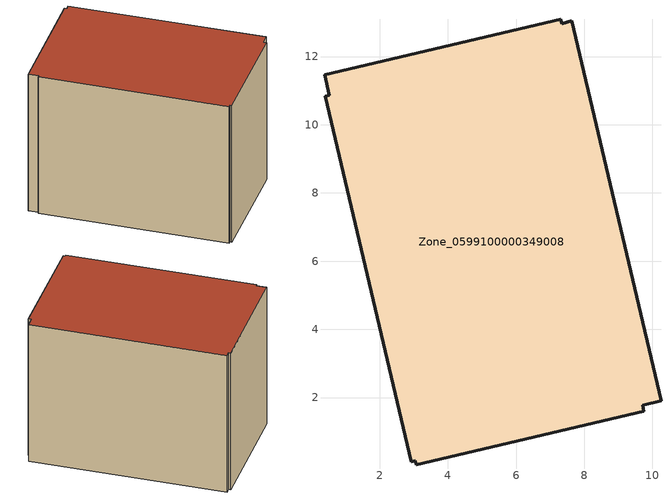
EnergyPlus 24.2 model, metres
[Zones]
Zone_0599100000349008
 floor ground (C_G): 7.63,13.05 10.25,1.9 9.71,1.77 9.75,1.6 3.08,0.03 3.05,0.14 2.93,0.12 0.41,10.83 0.52,10.86 0.38,11.46 7.32,13.09 7.34,12.96 z0
 wall outside (C_F): 7.34,12.96 7.32,13.09 0.38,11.46 0.52,10.86 0.41,10.83 2.93,0.12 3.05,0.14 3.08,0.03 9.75,1.6 9.71,1.77 10.25,1.9 7.63,13.05 7.34,12.96 z0:8.93
 roof outside (C_R): 10.25,1.9 7.63,13.05 7.34,12.96 7.32,13.09 0.38,11.46 0.52,10.86 0.41,10.83 2.93,0.12 3.05,0.14 3.08,0.03 9.75,1.6 9.71,1.77 z8.93
[BUILDING]
Pand.0599100000349008: North Axis=0; Terrain=City; Loads Convergence Tolerance Value=0.04; Temperature Convergence Tolerance Value=0.4; Solar Distribution=FullExterior; Maximum Number of Warmup Days=25; Minimum Number of Warmup Days=1
[Site:Location]
Rotterdam.The.Hague.AP_ZH_NLD Design_Conditions: Latitude=51.96; Longitude=4.45; Time Zone=1; Elevation=-4.5
[SITE:GROUNDTEMPERATURE:BUILDINGSURFACE]
18, 18, 18, 18, 18, 18, 18, 18, 18, 18, 18, 18
[MATERIAL] Thermal Absorptance=0.9; Solar Absorptance=0.7; Visible Absorptance=0.7
Name | Roughness | Thickness | Conductivity | Density | Specific Heat
G.D.1992-2005 | MediumSmooth | 0.15 | 0.06 | 540 | 1210
F.D.1992-2005 | Rough | 0.3 | 0.12 | 1920 | 840
R.D.1992-2005 | MediumRough | 0.2 | 0.08 | 1500 | 1000
[CONSTRUCTION]
C_G: G.D.1992-2005
C_F: F.D.1992-2005
C_R: R.D.1992-2005
[ZONE]
Zone_0599100000349008: Type=1; Multiplier=1; Ceiling Height=Autocalculate; Volume=Autocalculate; Floor Area=autocalculate; Part of Total Floor Area=Yes
[ZONEINFILTRATION:DESIGNFLOWRATE]
Infil_Zone_0599100000349008: Zone or ZoneList or Space or SpaceList=Zone_0599100000349008; Schedule=AlwaysOn; Design Flow Rate Calculation Method=Flow/Area; Flow Rate per Floor Area=0.0021; Constant Term Coefficient=1; Temperature Term Coefficient=0; Velocity Term Coefficient=0; Velocity Squared Term Coefficient=0
[HVACTEMPLATE:ZONE:IDEALLOADSAIRSYSTEM]
Zone_0599100000349008: Maximum Heating Supply Air Temperature=50; Minimum Cooling Supply Air Temperature=13; Maximum Heating Supply Air Humidity Ratio=0.0156; Minimum Cooling Supply Air Humidity Ratio=0.0077; Heating Limit=NoLimit; Cooling Limit=NoLimit; Dehumidification Control Type=ConstantSensibleHeatRatio; Cooling Sensible Heat Ratio=0.7; Dehumidification Setpoint=60; Humidification Control Type=None; Humidification Setpoint=30; Outdoor Air Method=None; Outdoor Air Flow Rate per Person=0.00944; Outdoor Air Flow Rate per Zone Floor Area=0; Outdoor Air Flow Rate per Zone=0; Demand Controlled Ventilation Type=None; Outdoor Air Economizer Type=NoEconomizer; Heat Recovery Type=None; Sensible Heat Recovery Effectiveness=0.7; Latent Heat Recovery Effectiveness=0.65
[ZONECONTROL:THERMOSTAT]
ThermostatControl_Zone_0599100000349008: Zone or ZoneList=Zone_0599100000349008; Control Type Schedule=DualSetpointControlType; Control 1=Thermostat_Zone_0599100000349008; Temperature Difference Between Cutout And Setpoint=0
[THERMOSTATSETPOINT:DUALSETPOINT]
Thermostat_Zone_0599100000349008: Heating Setpoint Temperature Schedule=HeatingSetpoint_Zone_0599100000349008; Cooling Setpoint Temperature Schedule=CoolingSetpoint_Zone_0599100000349008
[SCHEDULE:COMPACT]
HeatingSetpoint_Zone_0599100000349008: Through: 12/31, For: AllDays, Until: 24:00, 21
CoolingSetpoint_Zone_0599100000349008: Through: 12/31, For: AllDays, Until: 24:00, 24
DualSetpointControlType: Through: 12/31, For: AllDays, Until: 24:00, 4
AlwaysOn: Through: 12/31, For: AllDays, Until: 24:00, 1
